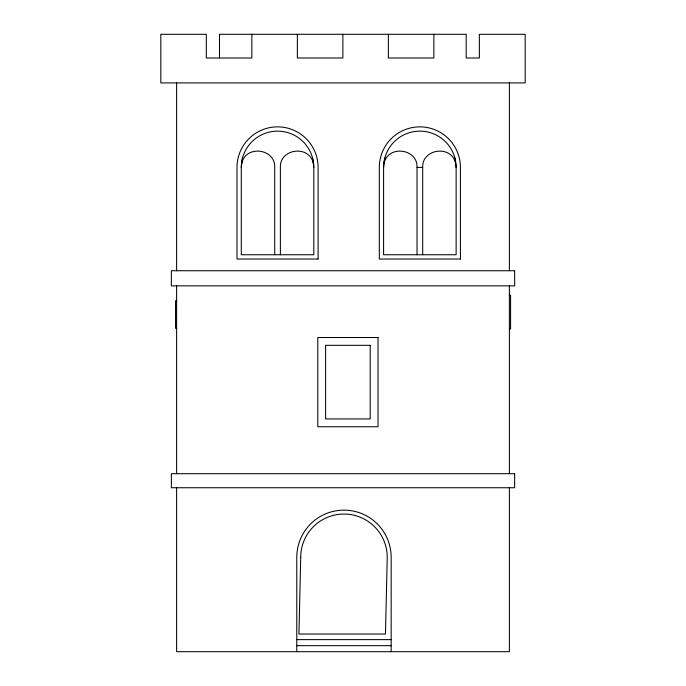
<?xml version="1.0" encoding="UTF-8"?>
<svg xmlns="http://www.w3.org/2000/svg" width="686" height="686" viewBox="0 0 686 686"><rect width="100%" height="100%" fill="white"/><g stroke="black" fill="none" stroke-linecap="round" stroke-linejoin="round"><path stroke-width="1.03" d="M312.584 158.02L313.819 167.41L313.819 254.755L241.275 254.755L241.275 167.41L242.51 158.02M454.895 158.02L456.13 167.41L456.13 254.755L383.585 254.755L383.585 167.41L384.82 158.02M422.687 254.755L422.687 167.41C421.847 148.588 451.508 144.686 455.564 163.079M241.841 163.079C245.897 144.686 275.558 148.588 274.717 167.41L274.717 254.755M384.151 163.079C388.216 144.686 417.868 148.588 417.028 167.41L417.028 254.755M417.028 167.41L422.687 167.41M509.381 295.306L510.581 295.306L510.581 328.954L509.381 328.954M176.619 300.734L175.539 300.734L175.539 328.38L176.619 328.38M296.781 639.626L391.166 639.626M296.781 645.663L391.166 645.663M313.253 163.079C309.197 144.686 279.536 148.588 280.377 167.41L280.377 254.755M509.381 82.92L509.381 270.738M509.381 285.865L509.381 473.7M509.381 487.746L509.381 651.7L176.619 651.7L176.619 487.746M433.861 34.3L433.861 58.001L388.362 58.001L388.362 34.3M391.166 651.7L391.166 557.315A47.188 47.188 0 0 0 343.978 510.127A47.188 47.188 0 0 0 296.781 557.315L296.781 651.7M342.863 34.3L342.863 58.001L297.355 58.001L297.355 34.3M251.856 34.3L251.856 58.001L206.315 58.001L206.315 34.3L160.816 34.3L160.816 82.92L525.184 82.92L525.184 34.3L479.36 34.3L479.36 58.001L466.197 58.001L466.197 34.3L219.486 34.3L219.486 58.001M176.619 82.92L176.619 270.738M176.619 285.865L176.619 473.7M383.585 167.41A36.272 36.272 0 0 1 419.858 131.137A36.272 36.272 0 0 1 456.13 167.41M241.275 167.41A36.272 36.272 0 0 1 277.547 131.137A36.272 36.272 0 0 1 313.819 167.41M300.708 557.315L298.95 634.044L385.472 634.044L387.238 557.315A43.261 43.261 0 0 0 343.978 514.054A43.261 43.261 0 0 0 300.708 557.315M318.098 259.034L236.996 259.034L236.996 167.41A40.551 40.551 0 0 1 277.547 126.859A40.551 40.551 0 0 1 318.098 167.41L318.098 259.034M460.417 259.034L379.307 259.034L379.307 167.41A40.551 40.551 0 0 1 419.858 126.859A40.551 40.551 0 0 1 460.417 167.41L460.417 259.034M514.646 270.738L171.354 270.738L171.354 285.865L514.646 285.865L514.646 270.738M378.02 337.512L317.798 337.512L317.798 426.752L378.02 426.752L378.02 337.512M370.208 345.324L325.61 345.324L325.61 418.94L370.208 418.94L370.208 345.324M514.646 473.7L171.354 473.7L171.354 487.746L514.646 487.746L514.646 473.7"/></g></svg>
